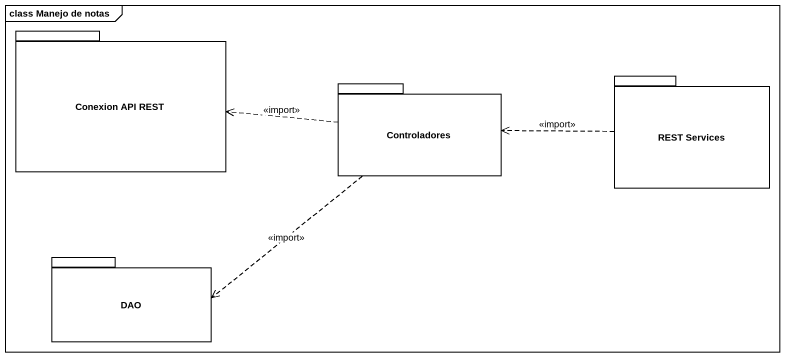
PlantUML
@startuml
mainframe class Manejo de notas
package "Conexion API REST" as Conexion_API_REST {
}
package Controladores {
}
package "REST Services" as REST_Services {
}
package DAO {
}
Controladores .left.> Conexion_API_REST : <<import>>
Controladores .left.> DAO : <<import>>
REST_Services .left.> Controladores : <<import>>
@enduml
